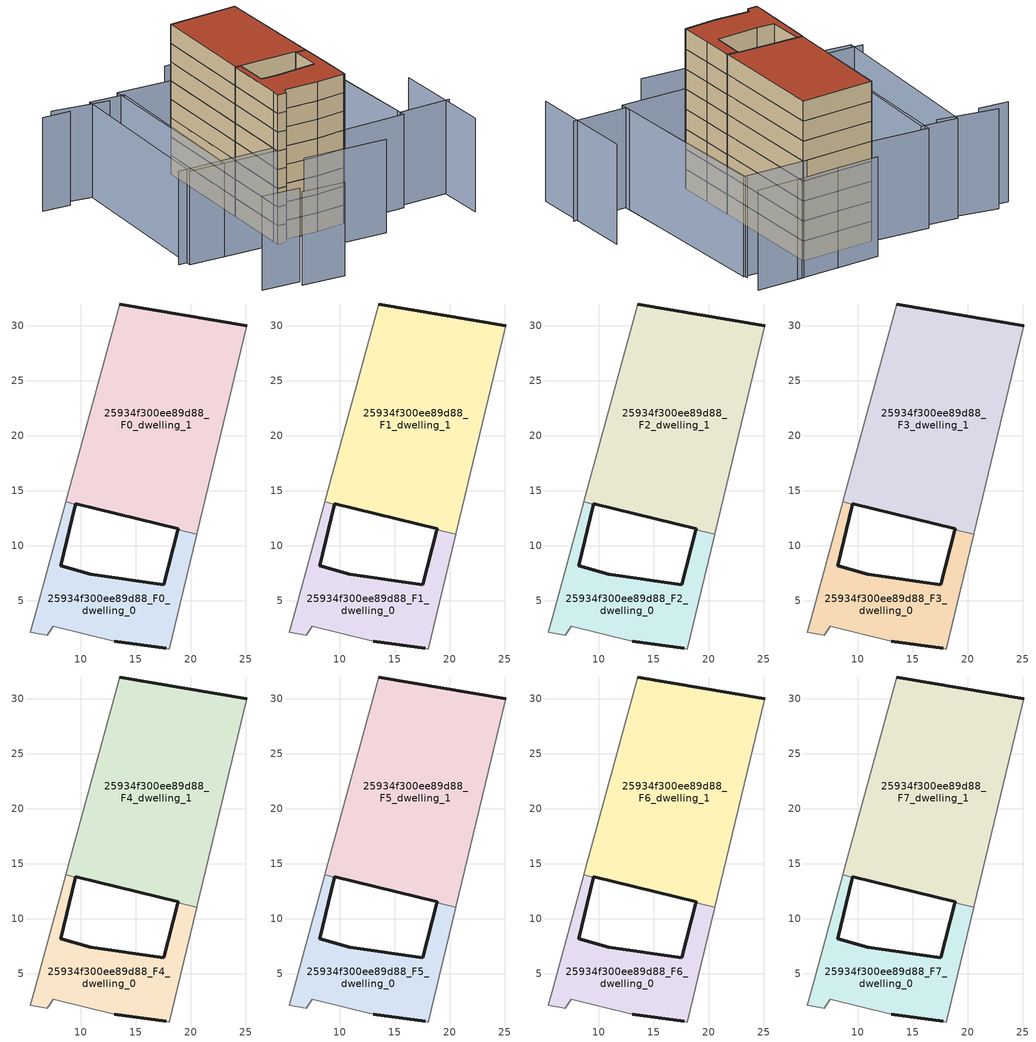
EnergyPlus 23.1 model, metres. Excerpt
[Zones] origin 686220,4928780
25934f300ee89d88_F0_dwelling_0
 floor ground (EU_floor_Construction): 18.05,0.61 19.31,5.9 20.52,10.99 20.54,11.03 18.83,11.44 18.82,11.39 17.55,6.43 10.88,7.4 8.16,8.16 9.49,13.7 9.51,13.75 8.63,13.99 8.62,13.94 5.76,3.41 5.41,2.12 6.93,1.85 7.48,2.7 13.02,1.3 17.78,0.66 z0
 wall outside (EU_wall_Construction): 9.51,13.75 9.49,13.7 8.16,8.16 10.88,7.4 17.55,6.43 18.82,11.39 18.83,11.44 / 17.78,0.66 13.02,1.3 z0:3
 wall adiabatic (EU_wall_Construction): 20.54,11.03 20.52,10.99 19.31,5.9 18.05,0.61 17.78,0.66 / 13.02,1.3 7.48,2.7 6.93,1.85 5.41,2.12 5.76,3.41 8.62,13.94 8.63,13.99 z0:3
 wall to 25934f300ee89d88_F0_dwelling_1 (EU_wall_Construction): 8.63,13.99 9.5,13.75 / 18.83,11.44 20.54,11.03 z0:3
25934f300ee89d88_F0_dwelling_1
 floor ground (EU_floor_Construction): 20.54,11.03 25.07,30 13.53,31.98 8.63,13.99 9.51,13.75 9.52,13.81 18.86,11.56 18.83,11.44 z0
 wall outside (EU_wall_Construction): 18.83,11.44 18.86,11.56 9.52,13.81 9.51,13.75 / 13.53,31.98 25.07,30 z0:3
 wall adiabatic (EU_wall_Construction): 25.07,30 20.54,11.03 / 8.63,13.99 13.53,31.98 z0:3
25934f300ee89d88_F1_dwelling_0
 floor to 25934f300ee89d88_F0_dwelling_0 (EU_floor_Construction): 18.05,0.61 19.31,5.9 20.52,10.99 20.54,11.03 18.83,11.44 18.82,11.39 17.55,6.43 10.88,7.4 8.16,8.16 9.49,13.7 9.5,13.75 8.63,13.99 8.62,13.94 5.75,3.41 5.4,2.12 6.93,1.85 7.48,2.7 13.02,1.3 17.78,0.66 z3
 wall outside (EU_wall_Construction): 9.51,13.75 9.49,13.7 8.16,8.16 10.88,7.4 17.55,6.43 18.82,11.39 18.83,11.44 / 17.78,0.66 13.02,1.3 z3:6
 wall adiabatic (EU_wall_Construction): 20.54,11.03 20.52,10.99 19.31,5.9 18.05,0.61 17.78,0.66 / 13.02,1.3 7.48,2.7 6.93,1.85 5.41,2.12 5.76,3.41 8.62,13.94 8.63,13.99 z3:6
 wall to 25934f300ee89d88_F1_dwelling_1 (EU_wall_Construction): 8.63,13.99 9.5,13.75 / 18.83,11.44 20.54,11.03 z3:6
25934f300ee89d88_F1_dwelling_1
 floor to 25934f300ee89d88_F0_dwelling_1 (EU_floor_Construction): 20.54,11.03 25.07,30 13.53,31.98 8.63,13.99 9.5,13.75 9.52,13.81 18.86,11.56 18.83,11.44 z3
 wall outside (EU_wall_Construction): 18.83,11.44 18.86,11.56 9.52,13.81 9.51,13.75 / 13.53,31.98 25.07,30 z3:6
 wall adiabatic (EU_wall_Construction): 25.07,30 20.54,11.03 / 8.63,13.99 13.53,31.98 z3:6
25934f300ee89d88_F2_dwelling_0
 floor to 25934f300ee89d88_F1_dwelling_0 (EU_floor_Construction): 18.05,0.61 19.31,5.9 20.52,10.99 20.54,11.03 18.83,11.44 18.82,11.39 17.55,6.43 10.88,7.4 8.16,8.16 9.49,13.7 9.5,13.75 8.63,13.99 8.62,13.94 5.75,3.41 5.4,2.12 6.93,1.85 7.48,2.7 13.02,1.3 17.78,0.66 z6
 wall outside (EU_wall_Construction): 9.51,13.75 9.49,13.7 8.16,8.16 10.88,7.4 17.55,6.43 18.82,11.39 18.83,11.44 / 17.78,0.66 13.02,1.3 z6:9
 wall adiabatic (EU_wall_Construction): 20.54,11.03 20.52,10.99 19.31,5.9 18.05,0.61 17.78,0.66 / 13.02,1.3 7.48,2.7 6.93,1.85 5.41,2.12 5.76,3.41 8.62,13.94 8.63,13.99 z6:9
 wall to 25934f300ee89d88_F2_dwelling_1 (EU_wall_Construction): 8.63,13.99 9.5,13.75 / 18.83,11.44 20.54,11.03 z6:9
25934f300ee89d88_F2_dwelling_1
 floor to 25934f300ee89d88_F1_dwelling_1 (EU_floor_Construction): 20.54,11.03 25.07,30 13.53,31.98 8.63,13.99 9.5,13.75 9.52,13.81 18.86,11.56 18.83,11.44 z6
 wall outside (EU_wall_Construction): 18.83,11.44 18.86,11.56 9.52,13.81 9.51,13.75 / 13.53,31.98 25.07,30 z6:9
 wall adiabatic (EU_wall_Construction): 25.07,30 20.54,11.03 / 8.63,13.99 13.53,31.98 z6:9
25934f300ee89d88_F3_dwelling_0
 floor to 25934f300ee89d88_F2_dwelling_0 (EU_floor_Construction): 18.05,0.61 19.31,5.9 20.52,10.99 20.54,11.03 18.83,11.44 18.82,11.39 17.55,6.43 10.88,7.4 8.16,8.16 9.49,13.7 9.5,13.75 8.63,13.99 8.62,13.94 5.75,3.41 5.4,2.12 6.93,1.85 7.48,2.7 13.02,1.3 17.78,0.66 z9
 wall outside (EU_wall_Construction): 9.51,13.75 9.49,13.7 8.16,8.16 10.88,7.4 17.55,6.43 18.82,11.39 18.83,11.44 / 17.78,0.66 13.02,1.3 z9:12
 wall adiabatic (EU_wall_Construction): 20.54,11.03 20.52,10.99 19.31,5.9 18.05,0.61 17.78,0.66 / 13.02,1.3 7.48,2.7 6.93,1.85 5.41,2.12 5.76,3.41 8.62,13.94 8.63,13.99 z9:12
 wall to 25934f300ee89d88_F3_dwelling_1 (EU_wall_Construction): 8.63,13.99 9.5,13.75 / 18.83,11.44 20.54,11.03 z9:12
25934f300ee89d88_F3_dwelling_1
 floor to 25934f300ee89d88_F2_dwelling_1 (EU_floor_Construction): 20.54,11.03 25.07,30 13.53,31.98 8.63,13.99 9.5,13.75 9.52,13.81 18.86,11.56 18.83,11.44 z9
 wall outside (EU_wall_Construction): 18.83,11.44 18.86,11.56 9.52,13.81 9.51,13.75 / 13.53,31.98 25.07,30 z9:12
 wall adiabatic (EU_wall_Construction): 25.07,30 20.54,11.03 / 8.63,13.99 13.53,31.98 z9:12
25934f300ee89d88_F4_dwelling_0
 floor to 25934f300ee89d88_F3_dwelling_0 (EU_floor_Construction): 18.05,0.61 19.31,5.9 20.52,10.99 20.54,11.03 18.83,11.44 18.82,11.39 17.55,6.43 10.88,7.4 8.16,8.16 9.49,13.7 9.5,13.75 8.63,13.99 8.62,13.94 5.75,3.41 5.4,2.12 6.93,1.85 7.48,2.7 13.02,1.3 17.78,0.66 z12
 wall outside (EU_wall_Construction): 9.51,13.75 9.49,13.7 8.16,8.16 10.88,7.4 17.55,6.43 18.82,11.39 18.83,11.44 / 17.78,0.66 13.02,1.3 z12:15
 wall adiabatic (EU_wall_Construction): 20.54,11.03 20.52,10.99 19.31,5.9 18.05,0.61 17.78,0.66 / 13.02,1.3 7.48,2.7 6.93,1.85 5.41,2.12 5.76,3.41 8.62,13.94 8.63,13.99 z12:15
 wall to 25934f300ee89d88_F4_dwelling_1 (EU_wall_Construction): 8.63,13.99 9.5,13.75 / 18.83,11.44 20.54,11.03 z12:15
25934f300ee89d88_F4_dwelling_1
 floor to 25934f300ee89d88_F3_dwelling_1 (EU_floor_Construction): 20.54,11.03 25.07,30 13.53,31.98 8.63,13.99 9.5,13.75 9.52,13.81 18.86,11.56 18.83,11.44 z12
 wall outside (EU_wall_Construction): 18.83,11.44 18.86,11.56 9.52,13.81 9.51,13.75 / 13.53,31.98 25.07,30 z12:15
 wall adiabatic (EU_wall_Construction): 25.07,30 20.54,11.03 / 8.63,13.99 13.53,31.98 z12:15
25934f300ee89d88_F5_dwelling_0
 floor to 25934f300ee89d88_F4_dwelling_0 (EU_floor_Construction): 18.05,0.61 19.31,5.9 20.52,10.99 20.54,11.03 18.83,11.44 18.82,11.39 17.55,6.43 10.88,7.4 8.16,8.16 9.49,13.7 9.5,13.75 8.63,13.99 8.62,13.94 5.75,3.41 5.4,2.12 6.93,1.85 7.48,2.7 13.02,1.3 17.78,0.66 z15
 wall outside (EU_wall_Construction): 9.51,13.75 9.49,13.7 8.16,8.16 10.88,7.4 17.55,6.43 18.82,11.39 18.83,11.44 / 17.78,0.66 13.02,1.3 z15:18
 wall adiabatic (EU_wall_Construction): 20.54,11.03 20.52,10.99 19.31,5.9 18.05,0.61 17.78,0.66 / 13.02,1.3 7.48,2.7 6.93,1.85 5.41,2.12 5.76,3.41 8.62,13.94 8.63,13.99 z15:18
 wall to 25934f300ee89d88_F5_dwelling_1 (EU_wall_Construction): 8.63,13.99 9.5,13.75 / 18.83,11.44 20.54,11.03 z15:18
25934f300ee89d88_F5_dwelling_1
 floor to 25934f300ee89d88_F4_dwelling_1 (EU_floor_Construction): 20.54,11.03 25.07,30 13.53,31.98 8.63,13.99 9.5,13.75 9.52,13.81 18.86,11.56 18.83,11.44 z15
 wall outside (EU_wall_Construction): 18.83,11.44 18.86,11.56 9.52,13.81 9.51,13.75 / 13.53,31.98 25.07,30 z15:18
 wall adiabatic (EU_wall_Construction): 25.07,30 20.54,11.03 / 8.63,13.99 13.53,31.98 z15:18
25934f300ee89d88_F6_dwelling_0
 floor to 25934f300ee89d88_F5_dwelling_0 (EU_floor_Construction): 18.05,0.61 19.31,5.9 20.52,10.99 20.54,11.03 18.83,11.44 18.82,11.39 17.55,6.43 10.88,7.4 8.16,8.16 9.49,13.7 9.5,13.75 8.63,13.99 8.62,13.94 5.75,3.41 5.4,2.12 6.93,1.85 7.48,2.7 13.02,1.3 17.78,0.66 z18
 wall outside (EU_wall_Construction): 9.51,13.75 9.49,13.7 8.16,8.16 10.88,7.4 17.55,6.43 18.82,11.39 18.83,11.44 / 17.78,0.66 13.02,1.3 z18:21
 wall adiabatic (EU_wall_Construction): 20.54,11.03 20.52,10.99 19.31,5.9 18.05,0.61 17.78,0.66 / 13.02,1.3 7.48,2.7 6.93,1.85 5.41,2.12 5.76,3.41 8.62,13.94 8.63,13.99 z18:21
 wall to 25934f300ee89d88_F6_dwelling_1 (EU_wall_Construction): 8.63,13.99 9.5,13.75 / 18.83,11.44 20.54,11.03 z18:21
25934f300ee89d88_F6_dwelling_1
 floor to 25934f300ee89d88_F5_dwelling_1 (EU_floor_Construction): 20.54,11.03 25.07,30 13.53,31.98 8.63,13.99 9.5,13.75 9.52,13.81 18.86,11.56 18.83,11.44 z18
 wall outside (EU_wall_Construction): 18.83,11.44 18.86,11.56 9.52,13.81 9.51,13.75 / 13.53,31.98 25.07,30 z18:21
 wall adiabatic (EU_wall_Construction): 25.07,30 20.54,11.03 / 8.63,13.99 13.53,31.98 z18:21
25934f300ee89d88_F7_dwelling_0
 floor to 25934f300ee89d88_F6_dwelling_0 (EU_floor_Construction): 18.05,0.61 19.31,5.9 20.52,10.99 20.54,11.03 18.83,11.44 18.82,11.39 17.55,6.43 10.88,7.4 8.16,8.16 9.49,13.7 9.5,13.75 8.63,13.99 8.62,13.94 5.75,3.41 5.4,2.12 6.93,1.85 7.48,2.7 13.02,1.3 17.78,0.66 z21
 wall outside (EU_wall_Construction): 9.51,13.75 9.49,13.7 8.16,8.16 10.88,7.4 17.55,6.43 18.82,11.39 18.83,11.44 / 17.78,0.66 13.02,1.3 z21:24
 wall adiabatic (EU_wall_Construction): 20.54,11.03 20.52,10.99 19.31,5.9 18.05,0.61 17.78,0.66 / 13.02,1.3 7.48,2.7 6.93,1.85 5.41,2.12 5.76,3.41 8.62,13.94 8.63,13.99 z21:24
 wall to 25934f300ee89d88_F7_dwelling_1 (EU_wall_Construction): 8.63,13.99 9.5,13.75 / 18.83,11.44 20.54,11.03 z21:24
 roof outside (EU_roof_Construction): 20.54,11.03 20.52,10.99 19.31,5.9 18.05,0.61 17.78,0.66 13.02,1.3 7.48,2.7 6.93,1.85 5.41,2.12 5.76,3.41 8.62,13.94 8.63,13.99 9.51,13.75 9.49,13.7 8.16,8.16 10.88,7.4 17.55,6.43 18.82,11.39 18.83,11.44 z24
25934f300ee89d88_F7_dwelling_1
 floor to 25934f300ee89d88_F6_dwelling_1 (EU_floor_Construction): 20.54,11.03 25.07,30 13.53,31.98 8.63,13.99 9.5,13.75 9.52,13.81 18.86,11.56 18.83,11.44 z21
 wall outside (EU_wall_Construction): 18.83,11.44 18.86,11.56 9.52,13.81 9.51,13.75 / 13.53,31.98 25.07,30 z21:24
 wall adiabatic (EU_wall_Construction): 25.07,30 20.54,11.03 / 8.63,13.99 13.53,31.98 z21:24
 roof outside (EU_roof_Construction): 25.07,30 20.54,11.03 18.83,11.44 18.86,11.56 9.52,13.81 9.51,13.75 8.63,13.99 13.53,31.98 z24
shading: 6.16,-2.53 19.77,-6.23 / -3.04,-11.02 3.84,-13.07 / -8.47,-8.08 -2.39,-9.87 / -10.16,7.36 13.09,1.58 / -7,36.58 1.77,33.11 / -9.64,35.82 -5.14,34.52 / 34.54,-10.24 38.7,7.42 / 37.02,-2.49 28.5,-0.71 / 28.5,-0.71 34.6,28.51 / 36.71,32.6 29.23,34.13 / 30.25,33.95 23.13,35.16 / 23.39,35.15 16.75,36.27 / 13.53,31.98 5.44,2.23 / 5.44,2.23 -3.41,4.64 / -3.41,4.64 4.68,34.39 / 4.68,34.39 13.53,31.98 / 4.97,33.22 -3.43,4.61 / -3.43,4.61 -9.04,6.25 / -9.04,6.25 -0.64,34.87 / -0.64,34.87 4.97,33.22 / 24.48,30.13 34.72,27.9 / 34.72,27.9 28.29,-1.62 / 28.29,-1.62 18.05,0.61 / 18.05,0.61 24.48,30.13 z0:15
[Building]
EU S2 Campaign: North Axis=0; Terrain=City; Solar Distribution=FullExterior
[Site:Location]
Bologna: Latitude=44.5; Longitude=11.25; Time Zone=1; Elevation=37
[SizingPeriod:WeatherFileDays]
AnnualSizingPeriod: Begin Month=1; Begin Day of Month=1; End Month=12; End Day of Month=31; Day of Week for Start Day=Monday; Use Weather File Daylight Saving Period=No; Use Weather File Rain and Snow Indicators=No
[MATERIAL]
EU_InternalMass_Material: Roughness=MediumRough; Thickness=0.1; Conductivity=1; Density=1800; Specific Heat=900; Thermal Absorptance=0.9; Solar Absorptance=0.7; Visible Absorptance=0.7
[MATERIAL:NOMASS] Roughness=MediumRough; Thermal Absorptance=0.9; Solar Absorptance=0.7; Visible Absorptance=0.7
Name | Thermal Resistance
EU_wall_NoMass | 0.905828
EU_roof_NoMass | 0.37593
EU_floor_NoMass | 0.67114
[CONSTRUCTION]
EU_wall_Construction: EU_wall_NoMass
EU_roof_Construction: EU_roof_NoMass
EU_floor_Construction: EU_floor_NoMass
EU_InternalMass_Construction: EU_InternalMass_Material
[ZONE] Type=1; Multiplier=1; Ceiling Height=autocalculate; Floor Area=autocalculate; Part of Total Floor Area=Yes
Name | Volume
25934f300ee89d88_F0_dwelling_0 | 259.684
25934f300ee89d88_F1_dwelling_0; 25934f300ee89d88_F2_dwelling_0; 25934f300ee89d88_F3_dwelling_0; 25934f300ee89d88_F4_dwelling_0; 25934f300ee89d88_F5_dwelling_0; 25934f300ee89d88_F6_dwelling_0; 25934f300ee89d88_F7_dwelling_0 | 259.682
25934f300ee89d88_F0_dwelling_1 | 682.616
25934f300ee89d88_F1_dwelling_1; 25934f300ee89d88_F2_dwelling_1; 25934f300ee89d88_F3_dwelling_1; 25934f300ee89d88_F4_dwelling_1; 25934f300ee89d88_F5_dwelling_1; 25934f300ee89d88_F6_dwelling_1; 25934f300ee89d88_F7_dwelling_1 | 682.615
[INTERNALMASS] Construction=EU_InternalMass_Construction
Name | Zone or ZoneList | Surface Area
25934f300ee89d88_F0_dwelling_0_EU_InternalMass | 25934f300ee89d88_F0_dwelling_0 | 86.5607
25934f300ee89d88_F0_dwelling_1_EU_InternalMass | 25934f300ee89d88_F0_dwelling_1 | 227.538
25934f300ee89d88_F1_dwelling_0_EU_InternalMass | 25934f300ee89d88_F1_dwelling_0 | 86.5607
25934f300ee89d88_F1_dwelling_1_EU_InternalMass | 25934f300ee89d88_F1_dwelling_1 | 227.538
25934f300ee89d88_F2_dwelling_0_EU_InternalMass | 25934f300ee89d88_F2_dwelling_0 | 86.5607
25934f300ee89d88_F2_dwelling_1_EU_InternalMass | 25934f300ee89d88_F2_dwelling_1 | 227.538
25934f300ee89d88_F3_dwelling_0_EU_InternalMass | 25934f300ee89d88_F3_dwelling_0 | 86.5607
25934f300ee89d88_F3_dwelling_1_EU_InternalMass | 25934f300ee89d88_F3_dwelling_1 | 227.538
25934f300ee89d88_F4_dwelling_0_EU_InternalMass | 25934f300ee89d88_F4_dwelling_0 | 86.5607
25934f300ee89d88_F4_dwelling_1_EU_InternalMass | 25934f300ee89d88_F4_dwelling_1 | 227.538
25934f300ee89d88_F5_dwelling_0_EU_InternalMass | 25934f300ee89d88_F5_dwelling_0 | 86.5607
25934f300ee89d88_F5_dwelling_1_EU_InternalMass | 25934f300ee89d88_F5_dwelling_1 | 227.538
25934f300ee89d88_F6_dwelling_0_EU_InternalMass | 25934f300ee89d88_F6_dwelling_0 | 86.5607
25934f300ee89d88_F6_dwelling_1_EU_InternalMass | 25934f300ee89d88_F6_dwelling_1 | 227.538
25934f300ee89d88_F7_dwelling_0_EU_InternalMass | 25934f300ee89d88_F7_dwelling_0 | 86.5607
25934f300ee89d88_F7_dwelling_1_EU_InternalMass | 25934f300ee89d88_F7_dwelling_1 | 227.538
[OTHEREQUIPMENT] Fuel Type=Electricity; Design Level Calculation Method=Watts/Area; Power per Zone Floor Area=1; Fraction Latent=0; Fraction Radiant=0; Fraction Lost=0; Carbon Dioxide Generation Rate=0; EndUse Subcategory=EU_Step8_InternalGains
Name | Zone or ZoneList or Space or SpaceList | Schedule
EU_Step8_InternalGain_25934f300ee89d88_F0_dwelling_0_f000 | 25934f300ee89d88_F0_dwelling_0 | EU_Step8_GainSchedule_25934f300ee89d88_F0_dwelling_0_f000
EU_Step8_InternalGain_25934f300ee89d88_F0_dwelling_1_f000 | 25934f300ee89d88_F0_dwelling_1 | EU_Step8_GainSchedule_25934f300ee89d88_F0_dwelling_1_f000
EU_Step8_InternalGain_25934f300ee89d88_F1_dwelling_0_f000 | 25934f300ee89d88_F1_dwelling_0 | EU_Step8_GainSchedule_25934f300ee89d88_F1_dwelling_0_f000
EU_Step8_InternalGain_25934f300ee89d88_F1_dwelling_1_f000 | 25934f300ee89d88_F1_dwelling_1 | EU_Step8_GainSchedule_25934f300ee89d88_F1_dwelling_1_f000
EU_Step8_InternalGain_25934f300ee89d88_F2_dwelling_0_f000 | 25934f300ee89d88_F2_dwelling_0 | EU_Step8_GainSchedule_25934f300ee89d88_F2_dwelling_0_f000
EU_Step8_InternalGain_25934f300ee89d88_F2_dwelling_1_f000 | 25934f300ee89d88_F2_dwelling_1 | EU_Step8_GainSchedule_25934f300ee89d88_F2_dwelling_1_f000
EU_Step8_InternalGain_25934f300ee89d88_F3_dwelling_0_f000 | 25934f300ee89d88_F3_dwelling_0 | EU_Step8_GainSchedule_25934f300ee89d88_F3_dwelling_0_f000
EU_Step8_InternalGain_25934f300ee89d88_F3_dwelling_1_f000 | 25934f300ee89d88_F3_dwelling_1 | EU_Step8_GainSchedule_25934f300ee89d88_F3_dwelling_1_f000
EU_Step8_InternalGain_25934f300ee89d88_F4_dwelling_0_f000 | 25934f300ee89d88_F4_dwelling_0 | EU_Step8_GainSchedule_25934f300ee89d88_F4_dwelling_0_f000
EU_Step8_InternalGain_25934f300ee89d88_F4_dwelling_1_f000 | 25934f300ee89d88_F4_dwelling_1 | EU_Step8_GainSchedule_25934f300ee89d88_F4_dwelling_1_f000
EU_Step8_InternalGain_25934f300ee89d88_F5_dwelling_0_f000 | 25934f300ee89d88_F5_dwelling_0 | EU_Step8_GainSchedule_25934f300ee89d88_F5_dwelling_0_f000
EU_Step8_InternalGain_25934f300ee89d88_F5_dwelling_1_f000 | 25934f300ee89d88_F5_dwelling_1 | EU_Step8_GainSchedule_25934f300ee89d88_F5_dwelling_1_f000
EU_Step8_InternalGain_25934f300ee89d88_F6_dwelling_0_f000 | 25934f300ee89d88_F6_dwelling_0 | EU_Step8_GainSchedule_25934f300ee89d88_F6_dwelling_0_f000
EU_Step8_InternalGain_25934f300ee89d88_F6_dwelling_1_f000 | 25934f300ee89d88_F6_dwelling_1 | EU_Step8_GainSchedule_25934f300ee89d88_F6_dwelling_1_f000
EU_Step8_InternalGain_25934f300ee89d88_F7_dwelling_0_f000 | 25934f300ee89d88_F7_dwelling_0 | EU_Step8_GainSchedule_25934f300ee89d88_F7_dwelling_0_f000
EU_Step8_InternalGain_25934f300ee89d88_F7_dwelling_1_f000 | 25934f300ee89d88_F7_dwelling_1 | EU_Step8_GainSchedule_25934f300ee89d88_F7_dwelling_1_f000
[ZONEVENTILATION:DESIGNFLOWRATE] Schedule=EU_AlwaysOn; Design Flow Rate Calculation Method=AirChanges/Hour; Air Changes per Hour=0.73129; Ventilation Type=Natural; Fan Pressure Rise=0; Fan Total Efficiency=1; Constant Term Coefficient=1; Temperature Term Coefficient=0; Velocity Term Coefficient=0; Velocity Squared Term Coefficient=0; Minimum Indoor Temperature=-100; Maximum Indoor Temperature=100; Delta Temperature=-100; Minimum Outdoor Temperature=-100; Maximum Outdoor Temperature=100; Maximum Wind Speed=40
Name | Zone or ZoneList or Space or SpaceList
EU_ConstantAir_25934f300ee89d88_F0_dwelling_0 | 25934f300ee89d88_F0_dwelling_0
EU_ConstantAir_25934f300ee89d88_F0_dwelling_1 | 25934f300ee89d88_F0_dwelling_1
EU_ConstantAir_25934f300ee89d88_F1_dwelling_0 | 25934f300ee89d88_F1_dwelling_0
EU_ConstantAir_25934f300ee89d88_F1_dwelling_1 | 25934f300ee89d88_F1_dwelling_1
EU_ConstantAir_25934f300ee89d88_F2_dwelling_0 | 25934f300ee89d88_F2_dwelling_0
EU_ConstantAir_25934f300ee89d88_F2_dwelling_1 | 25934f300ee89d88_F2_dwelling_1
EU_ConstantAir_25934f300ee89d88_F3_dwelling_0 | 25934f300ee89d88_F3_dwelling_0
EU_ConstantAir_25934f300ee89d88_F3_dwelling_1 | 25934f300ee89d88_F3_dwelling_1
EU_ConstantAir_25934f300ee89d88_F4_dwelling_0 | 25934f300ee89d88_F4_dwelling_0
EU_ConstantAir_25934f300ee89d88_F4_dwelling_1 | 25934f300ee89d88_F4_dwelling_1
EU_ConstantAir_25934f300ee89d88_F5_dwelling_0 | 25934f300ee89d88_F5_dwelling_0
EU_ConstantAir_25934f300ee89d88_F5_dwelling_1 | 25934f300ee89d88_F5_dwelling_1
EU_ConstantAir_25934f300ee89d88_F6_dwelling_0 | 25934f300ee89d88_F6_dwelling_0
EU_ConstantAir_25934f300ee89d88_F6_dwelling_1 | 25934f300ee89d88_F6_dwelling_1
EU_ConstantAir_25934f300ee89d88_F7_dwelling_0 | 25934f300ee89d88_F7_dwelling_0
EU_ConstantAir_25934f300ee89d88_F7_dwelling_1 | 25934f300ee89d88_F7_dwelling_1
[HVACTEMPLATE:THERMOSTAT] Constant Heating Setpoint=20; Constant Cooling Setpoint=50
EU_HeatOnly_25934f300ee89d88_F0_dwelling_0; EU_HeatOnly_25934f300ee89d88_F0_dwelling_1; EU_HeatOnly_25934f300ee89d88_F1_dwelling_0; EU_HeatOnly_25934f300ee89d88_F1_dwelling_1; EU_HeatOnly_25934f300ee89d88_F2_dwelling_0; EU_HeatOnly_25934f300ee89d88_F2_dwelling_1; EU_HeatOnly_25934f300ee89d88_F3_dwelling_0; EU_HeatOnly_25934f300ee89d88_F3_dwelling_1; EU_HeatOnly_25934f300ee89d88_F4_dwelling_0; EU_HeatOnly_25934f300ee89d88_F4_dwelling_1; EU_HeatOnly_25934f300ee89d88_F5_dwelling_0; EU_HeatOnly_25934f300ee89d88_F5_dwelling_1; EU_HeatOnly_25934f300ee89d88_F6_dwelling_0; EU_HeatOnly_25934f300ee89d88_F6_dwelling_1; EU_HeatOnly_25934f300ee89d88_F7_dwelling_0; EU_HeatOnly_25934f300ee89d88_F7_dwelling_1
[HVACTEMPLATE:ZONE:IDEALLOADSAIRSYSTEM] System Availability Schedule=EU_AlwaysOn; Maximum Heating Supply Air Temperature=50; Minimum Cooling Supply Air Temperature=13; Maximum Heating Supply Air Humidity Ratio=0.0156; Minimum Cooling Supply Air Humidity Ratio=0.0077; Heating Limit=NoLimit; Cooling Limit=NoLimit; Heating Availability Schedule=EU_AlwaysOn; Cooling Availability Schedule=EU_CoolingOff; Dehumidification Control Type=ConstantSensibleHeatRatio; Cooling Sensible Heat Ratio=0.7; Dehumidification Setpoint=60; Humidification Control Type=None; Humidification Setpoint=30; Outdoor Air Method=None; Outdoor Air Flow Rate per Person=0.00944; Outdoor Air Flow Rate per Zone Floor Area=0; Outdoor Air Flow Rate per Zone=0; Demand Controlled Ventilation Type=None; Outdoor Air Economizer Type=NoEconomizer; Heat Recovery Type=None; Sensible Heat Recovery Effectiveness=0.7; Latent Heat Recovery Effectiveness=0.65
Name | Template Thermostat
25934f300ee89d88_F0_dwelling_0 | EU_HeatOnly_25934f300ee89d88_F0_dwelling_0
25934f300ee89d88_F0_dwelling_1 | EU_HeatOnly_25934f300ee89d88_F0_dwelling_1
25934f300ee89d88_F1_dwelling_0 | EU_HeatOnly_25934f300ee89d88_F1_dwelling_0
25934f300ee89d88_F1_dwelling_1 | EU_HeatOnly_25934f300ee89d88_F1_dwelling_1
25934f300ee89d88_F2_dwelling_0 | EU_HeatOnly_25934f300ee89d88_F2_dwelling_0
25934f300ee89d88_F2_dwelling_1 | EU_HeatOnly_25934f300ee89d88_F2_dwelling_1
25934f300ee89d88_F3_dwelling_0 | EU_HeatOnly_25934f300ee89d88_F3_dwelling_0
25934f300ee89d88_F3_dwelling_1 | EU_HeatOnly_25934f300ee89d88_F3_dwelling_1
25934f300ee89d88_F4_dwelling_0 | EU_HeatOnly_25934f300ee89d88_F4_dwelling_0
25934f300ee89d88_F4_dwelling_1 | EU_HeatOnly_25934f300ee89d88_F4_dwelling_1
25934f300ee89d88_F5_dwelling_0 | EU_HeatOnly_25934f300ee89d88_F5_dwelling_0
25934f300ee89d88_F5_dwelling_1 | EU_HeatOnly_25934f300ee89d88_F5_dwelling_1
25934f300ee89d88_F6_dwelling_0 | EU_HeatOnly_25934f300ee89d88_F6_dwelling_0
25934f300ee89d88_F6_dwelling_1 | EU_HeatOnly_25934f300ee89d88_F6_dwelling_1
25934f300ee89d88_F7_dwelling_0 | EU_HeatOnly_25934f300ee89d88_F7_dwelling_0
25934f300ee89d88_F7_dwelling_1 | EU_HeatOnly_25934f300ee89d88_F7_dwelling_1
[SIZING:ZONE] Zone Cooling Design Supply Air Temperature Input Method=SupplyAirTemperature; Zone Cooling Design Supply Air Temperature=13; Zone Heating Design Supply Air Temperature Input Method=SupplyAirTemperature; Zone Heating Design Supply Air Temperature=50; Zone Cooling Design Supply Air Humidity Ratio=0.008; Zone Heating Design Supply Air Humidity Ratio=0.008; Cooling Design Air Flow Method=DesignDay; Cooling Design Air Flow Rate=0; Cooling Minimum Air Flow per Zone Floor Area=0.000762; Cooling Minimum Air Flow=0; Cooling Minimum Air Flow Fraction=0.2; Heating Design Air Flow Method=DesignDay; Heating Design Air Flow Rate=0; Heating Maximum Air Flow per Zone Floor Area=0.002032; Heating Maximum Air Flow=0.141576; Heating Maximum Air Flow Fraction=0.3; Account for Dedicated Outdoor Air System=No; Dedicated Outdoor Air System Control Strategy=NeutralSupplyAir; Dedicated Outdoor Air Low Setpoint Temperature for Design=autosize; Dedicated Outdoor Air High Setpoint Temperature for Design=autosize; Zone Load Sizing Method=Sensible Load Only No Latent Load; Zone Latent Cooling Design Supply Air Humidity Ratio Input Method=HumidityRatioDifference; Zone Cooling Design Supply Air Humidity Ratio Difference=0.005; Zone Latent Heating Design Supply Air Humidity Ratio Input Method=HumidityRatioDifference; Zone Humidification Design Supply Air Humidity Ratio Difference=0.005
25934f300ee89d88_F0_dwelling_0; 25934f300ee89d88_F0_dwelling_1; 25934f300ee89d88_F1_dwelling_0; 25934f300ee89d88_F1_dwelling_1; 25934f300ee89d88_F2_dwelling_0; 25934f300ee89d88_F2_dwelling_1; 25934f300ee89d88_F3_dwelling_0; 25934f300ee89d88_F3_dwelling_1; 25934f300ee89d88_F4_dwelling_0; 25934f300ee89d88_F4_dwelling_1; 25934f300ee89d88_F5_dwelling_0; 25934f300ee89d88_F5_dwelling_1; 25934f300ee89d88_F6_dwelling_0; 25934f300ee89d88_F6_dwelling_1; 25934f300ee89d88_F7_dwelling_0; 25934f300ee89d88_F7_dwelling_1
[SCHEDULE:CONSTANT]
Name | Hourly Value
EU_AlwaysOn | 1
EU_CoolingOff | 0
[SCHEDULE:FILE] Column Number=1; Rows to Skip at Top=0; Number of Hours of Data=8760; Column Separator=Comma; Interpolate to Timestep=No; Minutes per Item=60; Adjust Schedule for Daylight Savings=Yes
Name | File
EU_Step8_GainSchedule_25934f300ee89d88_F0_dwelling_0_f000 | ../../schedules/25934f300ee89d88/25934f300ee89d88_F0_dwelling_0_f000_gain.csv
EU_Step8_GainSchedule_25934f300ee89d88_F0_dwelling_1_f000 | ../../schedules/25934f300ee89d88/25934f300ee89d88_F0_dwelling_1_f000_gain.csv
EU_Step8_GainSchedule_25934f300ee89d88_F1_dwelling_0_f000 | ../../schedules/25934f300ee89d88/25934f300ee89d88_F1_dwelling_0_f000_gain.csv
EU_Step8_GainSchedule_25934f300ee89d88_F1_dwelling_1_f000 | ../../schedules/25934f300ee89d88/25934f300ee89d88_F1_dwelling_1_f000_gain.csv
EU_Step8_GainSchedule_25934f300ee89d88_F2_dwelling_0_f000 | ../../schedules/25934f300ee89d88/25934f300ee89d88_F2_dwelling_0_f000_gain.csv
EU_Step8_GainSchedule_25934f300ee89d88_F2_dwelling_1_f000 | ../../schedules/25934f300ee89d88/25934f300ee89d88_F2_dwelling_1_f000_gain.csv
EU_Step8_GainSchedule_25934f300ee89d88_F3_dwelling_0_f000 | ../../schedules/25934f300ee89d88/25934f300ee89d88_F3_dwelling_0_f000_gain.csv
EU_Step8_GainSchedule_25934f300ee89d88_F3_dwelling_1_f000 | ../../schedules/25934f300ee89d88/25934f300ee89d88_F3_dwelling_1_f000_gain.csv
EU_Step8_GainSchedule_25934f300ee89d88_F4_dwelling_0_f000 | ../../schedules/25934f300ee89d88/25934f300ee89d88_F4_dwelling_0_f000_gain.csv
EU_Step8_GainSchedule_25934f300ee89d88_F4_dwelling_1_f000 | ../../schedules/25934f300ee89d88/25934f300ee89d88_F4_dwelling_1_f000_gain.csv
EU_Step8_GainSchedule_25934f300ee89d88_F5_dwelling_0_f000 | ../../schedules/25934f300ee89d88/25934f300ee89d88_F5_dwelling_0_f000_gain.csv
EU_Step8_GainSchedule_25934f300ee89d88_F5_dwelling_1_f000 | ../../schedules/25934f300ee89d88/25934f300ee89d88_F5_dwelling_1_f000_gain.csv
EU_Step8_GainSchedule_25934f300ee89d88_F6_dwelling_0_f000 | ../../schedules/25934f300ee89d88/25934f300ee89d88_F6_dwelling_0_f000_gain.csv
EU_Step8_GainSchedule_25934f300ee89d88_F6_dwelling_1_f000 | ../../schedules/25934f300ee89d88/25934f300ee89d88_F6_dwelling_1_f000_gain.csv
EU_Step8_GainSchedule_25934f300ee89d88_F7_dwelling_0_f000 | ../../schedules/25934f300ee89d88/25934f300ee89d88_F7_dwelling_0_f000_gain.csv
EU_Step8_GainSchedule_25934f300ee89d88_F7_dwelling_1_f000 | ../../schedules/25934f300ee89d88/25934f300ee89d88_F7_dwelling_1_f000_gain.csv
